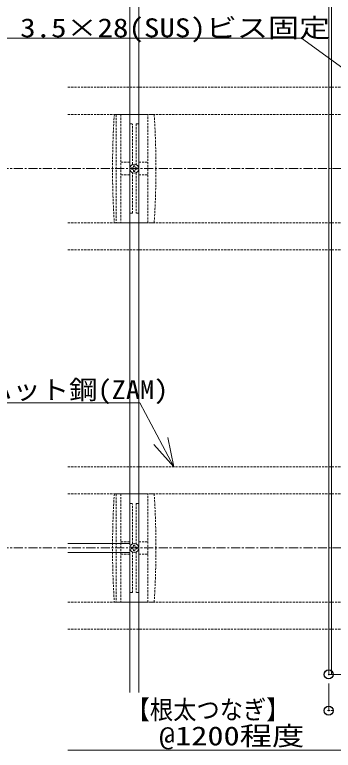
# Model space of a CAD drawing. Units: millimetres, scale not verified. Extents: x -4131 to 4169, y -981 to 998.
# Drawn here: x -3812.7 to -3636.7, y -268.6 to 138.5 of the extents above; entities that cross this region are included whole.
import ezdxf
from ezdxf.enums import TextEntityAlignment as Align

# ---------------------------------------------------------------- set-up
doc = ezdxf.new("R2010")
doc.units = ezdxf.units.MM
doc.header["$LTSCALE"] = 10
doc.header["$PDMODE"] = 32
doc.header["$PDSIZE"] = 5
doc.linetypes.add('CHAIN1', pattern=[8, 5, -1, 1, -1])
doc.linetypes.add('DASHED1', pattern=[1.8, 1.2, -0.6])
for name, color, linetype, lineweight in [('0-1_デッキ', 7, 'Continuous', 9), ('0-2_文字', 4, 'Continuous', 9), ('0-3_寸法', 7, 'Continuous', 9), ('0-6_0', 7, 'Continuous', 9), ('0-A_根太', 4, 'Continuous', 9), ('0-B_WQCS', 4, 'Continuous', 9)]:
    doc.layers.add(name, color=color, linetype=linetype, lineweight=lineweight)
doc.layers.add('0-7_DEFPOINTS', color=7, linetype='Continuous')
doc.styles.add('ＭＳ ゴシック', font='')
doc.styles.get('ＭＳ ゴシック').set_extended_font_data('MS Gothic')

# ---------------------------------------------------------------- blocks, each defined once
blk = doc.blocks.new('グループ-66-1')
at = {"layer": '0-A_根太', "linetype": 'DASHED1'}
for p, q in [((-37009.7, 1799.7), (-31688.6, 1799.7)), ((-37009.7, 1649.7), (-31688.6, 1649.7)), ((-37009.7, 1049.7), (-31688.6, 1049.7)), ((-37009.7, 899.7), (-31688.6, 899.7))]:
    blk.add_line(p, q, dxfattribs=at)
at = {"layer": '0-A_根太', "linetype": 'CHAIN1'}
blk.add_line((-39948.3, 1349.7), (-31448.3, 1349.7), dxfattribs=at)
blk = doc.blocks.new('グループ-69-1')
at = {"layer": '0-A_根太', "linetype": 'DASHED1'}
for p, q in [((-37009.7, 3899.7), (-31688.6, 3899.7)), ((-37009.7, 3749.7), (-31688.6, 3749.7)), ((-37009.7, 3149.7), (-31688.6, 3149.7)), ((-37009.7, 2999.7), (-31688.6, 2999.7))]:
    blk.add_line(p, q, dxfattribs=at)
at = {"layer": '0-A_根太', "linetype": 'CHAIN1'}
blk.add_line((-39948.3, 3449.7), (-31448.3, 3449.7), dxfattribs=at)
blk = doc.blocks.new('シンボル-23')
at = {"layer": '0-2_文字', "style": 'ＭＳ ゴシック', "width": 1.1}
blk.add_text('根太:アイハット鋼(ZAM)', height=104.5, dxfattribs=at).set_placement((-599.7, -91.6), align=Align.BOTTOM_LEFT)
blk = doc.blocks.new('_DOT')
at = {"layer": '0-6_0'}
for p, q in [((-5, 0), (-10, 0)), ((-2.5, 0), (2.5, 0))]:
    blk.add_line(p, q, dxfattribs=at)
blk = doc.blocks.new('グループ-93-1')
at = {"layer": '0-B_WQCS'}
blk.add_line((4, -9.8), (4, -15.6), dxfattribs=at)
for points in [[(-9.8, -4), (-15.6, -4), (-15.6, 4), (-9.8, 4)], [(-4, 9.8), (-4, 15.6), (4, 15.6), (4, 9.8)], [(9.8, 4), (15.6, 4), (15.6, -4), (9.8, -4)], [(4, -15.6), (-4, -15.6), (-4, -9.8)]]:
    blk.add_lwpolyline(points, dxfattribs=at)
blk.add_circle((0, 0), 25, dxfattribs=at)
for centre, start, end in [((-9.8, 9.8), 270, 0), ((9.8, 9.8), 180, 270), ((-9.8, -9.8), 0, 90), ((9.8, -9.8), 90, 180)]:
    blk.add_arc(centre, 5.81, start, end, dxfattribs=at)
blk = doc.blocks.new('グループ-94-1')
at = {"layer": '0-B_WQCS'}
blk.add_blockref('グループ-93-1', (0, 0), dxfattribs=at)
blk = doc.blocks.new('グループ-95-1')
at = {"layer": '0-B_WQCS', "linetype": 'DASHED1'}
for p, q in [((110, 300), (-110, 300)), ((-100, 298.3), (-100, -298.3)), ((-74.9, 300), (-74.9, -300)), ((-24.9, 300), (-24.9, 7.4)), ((24.9, 7.4), (24.9, 300)), ((74.9, -300), (74.9, 300)), ((-24.9, 247.1), (-10, 247.1)), ((-10, 24), (-10, 247.1)), ((10, 247.1), (10, 24)), ((10, 247.1), (24.9, 247.1)), ((-24.9, 35), (-74.9, 35)), ((24.9, 35), (74.9, 35)), ((-24.9, -35), (-74.9, -35)), ((-24.9, -7.4), (-24.9, -300)), ((-10, -247.1), (-10, -24)), ((10, -24), (10, -247.1)), ((24.9, -300), (24.9, -7.4)), ((24.9, -35), (74.9, -35)), ((-10, -247.1), (-24.9, -247.1)), ((24.9, -247.1), (10, -247.1)), ((110, -300), (-110, -300))]:
    blk.add_line(p, q, dxfattribs=at)
at = {"layer": '0-B_WQCS'}
for p, q in [((-24.9, 300), (25.1, 300)), ((25.1, -300), (-24.9, -300))]:
    blk.add_line(p, q, dxfattribs=at)
at = {"layer": '0-B_WQCS', "linetype": 'DASHED1'}
for centre, start, end in [((4385, 0), 176.1817, 183.8183), ((-4385, 0), 0, 3.8183), ((-4385, 0), 356.1817, 0)]:
    blk.add_arc(centre, 4505, start, end, dxfattribs=at)
at = {"layer": '0-B_WQCS'}
blk.add_blockref('グループ-94-1', (0, 0), dxfattribs=at)
blk = doc.blocks.new('グループ-96-1')
at = {"layer": '0-B_WQCS'}
blk.add_blockref('グループ-95-1', (0, 0), dxfattribs=at)
blk = doc.blocks.new('WQCS2016平')
at = {"layer": '0-B_WQCS'}
blk.add_blockref('グループ-96-1', (0, 0), dxfattribs=at)

msp = doc.modelspace()

# ---------------------------------------------------------------- linework, layer by layer
at = {"layer": '0-1_デッキ'}
for p, q in [((-3749.2, -154.13), (-3749.2, 328.37)), ((-3744.2, -236.63), (-3744.2, 328.37)), ((-3749.2, -154.13), (-3749.2, -9.13)), ((-3783.31, -154.13), (-3749.2, -154.13)), ((-3749.2, -159.13), (-3783.31, -159.13)), ((-3749.2, -236.63), (-3749.2, -159.13))]:
    msp.add_line(p, q, dxfattribs=at)
at = {"layer": '0-1_デッキ', "color": 2}
for points in [[(-3639.21, 323.37), (-3599.21, 323.37), (-3599.21, -226.63), (-3639.21, -226.63)], [(-3639.21, 323.37), (-3637.61, 323.37), (-3637.61, -226.63), (-3639.21, -226.63)]]:
    msp.add_lwpolyline(points, close=True, dxfattribs=at)
at = {"layer": '0-2_文字'}
for p, q in [((-3654.21, 125.58), (-3858.82, 125.58)), ((-3654.21, 125.58), (-3596.7, 83.37)), ((-3743.57, -76.21), (-3900.39, -76.21)), ((-3743.57, -76.21), (-3724.8, -111.63))]:
    msp.add_line(p, q, dxfattribs=at)
msp.add_lwpolyline([(-3728.22, -95.56), (-3724.8, -111.63), (-3735.8, -99.42)], dxfattribs=at)
at = {"layer": '0-3_寸法'}
msp.add_line((-3639.21, -231.63), (-3639.21, -246.63), dxfattribs=at)
at = {"layer": '0-3_寸法', "color": 4}
msp.add_lwpolyline([(-3619.2, -251.63), (-3619.2, -268.6), (-3783.31, -268.6)], dxfattribs=at)
at = {"layer": '0-7_DEFPOINTS'}
for p in [(-3639.21, -226.63), (-3639.21, -246.63)]:
    msp.add_point(p, dxfattribs=at)

# ---------------------------------------------------------------- block references
at = {"layer": '0-2_文字', "xscale": 0.1, "yscale": 0.1}
msp.add_blockref('シンボル-23', (-3840.27, -68.22), dxfattribs=at)
at = {"layer": '0-3_寸法', "xscale": 0.2503723, "yscale": 0.2503723, "rotation": 180}
msp.add_blockref('_DOT', (-3639.21, -246.63), dxfattribs=at)
at = {"layer": '0-A_根太', "xscale": 0.1, "yscale": 0.1}
for name in ['グループ-69-1', 'グループ-66-1']:
    msp.add_blockref(name, (-82.35, -291.6), dxfattribs=at)
at = {"layer": '0-B_WQCS', "xscale": 0.1, "yscale": 0.1}
for p in [(-3746.7, 53.37), (-3746.7, -156.63)]:
    msp.add_blockref('WQCS2016平', p, dxfattribs=at)

# ---------------------------------------------------------------- texts
at = {"layer": '0-2_文字', "style": 'ＭＳ ゴシック', "width": 1.2}
msp.add_text('3.5×28(SUS)ビス固定', height=10.48, dxfattribs=at).set_placement((-3809.77, 122.89), align=Align.BOTTOM_LEFT)
at = {"layer": '0-3_寸法', "color": 4, "style": 'ＭＳ ゴシック'}
for s, width, p in [('【根太つなぎ】', 0.9, (-3750.92, -254.52)), ('@1200程度', 1.25, (-3732.99, -269.02))]:
    msp.add_text(s, height=10.48, dxfattribs=dict(at, width=width)).set_placement(p, align=Align.BOTTOM_LEFT)

doc.saveas('drawing.dxf')
